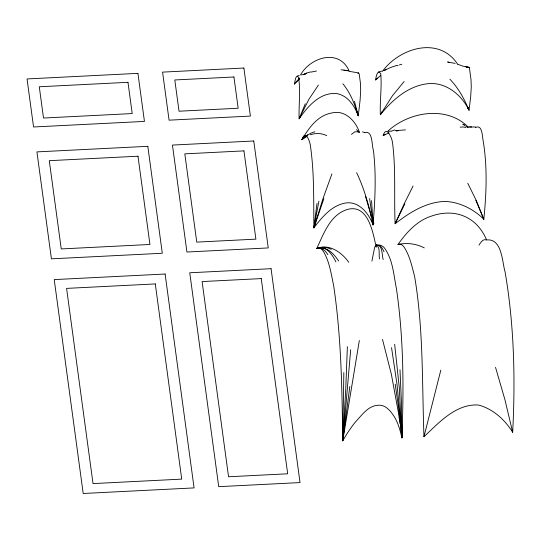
<?xml version="1.0" encoding="UTF-8"?>
<svg xmlns="http://www.w3.org/2000/svg" width="541" height="541" viewBox="0 0 541 541"><rect width="100%" height="100%" fill="white"/><g stroke="black" fill="none" stroke-linecap="round" stroke-linejoin="round"><path stroke-width="0.81" d="M343.846 372.526L342.737 440.827C346.49 434.322 350.588 427.999 355.281 422.129C361.611 415.495 368.076 405.743 378.044 405.25C386.01 404.303 391.508 412.141 395.18 418.193C398.501 424.313 400.435 431.069 401.868 437.852C403.897 387.944 403.66 337.706 396.357 288.211C393.625 274.672 392.881 259.592 384.495 248.055C382.663 245.655 379.342 244.194 376.428 245.431M376.644 247.142L376.441 244.573L376.137 244.863M457.929 64.325L462.683 66.083L469.378 67.598L470.981 79.405L471.272 86.729L470.684 96.765L469.054 110.29C461.656 94.763 445.669 81.671 427.681 83.727C408.056 85.958 392.326 99.977 380.35 114.753C379.755 101.066 381.939 87.209 380.763 73.671C377.429 68.606 375.839 77.451 375.643 79.967L380.607 75.53M347.383 346.646L345.685 390.582L342.737 440.827L359.346 340.526M486.636 240.069C477.128 217.083 455.441 207.872 431.806 215.974C417.185 220.518 406.507 232.414 397.933 244.532C400.306 243.288 402.795 245.195 404.093 247.109C409.868 255.913 411.999 266.524 414.629 276.559C423.576 329.381 422 383.339 423.968 436.743C438.974 422.636 456.279 403.43 478.602 405.047C493.074 408.962 504.888 419.742 512.672 432.279C515.451 378.774 514.153 324.898 505.105 272.008C502.163 262.622 502.285 238.845 487.279 239.906M350.683 349.702L344.123 426.322M306.909 136.332L301.932 139.605C305.428 128.792 310.162 141.668 310.5 146.422C314.341 173.357 313.584 200.704 313.888 227.856C322.206 216.853 332.681 204.282 347.275 202.801C359.988 202.03 369.043 214.067 373.02 224.88C375.123 200.082 376.367 175.054 373.418 150.27C371.653 145.969 372.999 129.813 364.742 132.755M343.143 436.594L342.737 440.827C342.027 388.959 341.344 336.84 333.614 285.459C331.065 273.597 329.469 260.89 322.801 250.49C321.496 248.576 318.859 247.156 316.701 248.617C323.64 233.955 330.091 214.851 347.146 209.529C367.163 203.68 372.478 230.053 375.515 244.032M314.199 225.441L313.888 227.856L323.883 198.601M314.429 223.636L317.012 203.382M349.824 386.47L343.298 436.607M371.897 261.141L374.528 247.927L375.772 244.633M314.335 225.414L313.888 227.856L322.815 199.135L331.904 173.925M299.471 79.094L294.412 84.058C295.061 82.117 295.339 73.819 298.564 77.167C300.681 90.773 298.666 104.981 299.119 118.837C307.761 106.415 319.988 92.092 336.63 93.566C347.836 95.48 354.625 105.921 358.257 115.862L360.09 100.247L360.685 90.448L360.441 83.294L359.238 74.117L358.582 72.94L350.007 71.466M315.417 219.524L318.913 201.103M305.266 103.777L299.119 118.837L308.891 99.328L318.406 85.052M423.968 436.743L440.834 370.091M315.193 224.488L315.809 222.926M413.06 185.996L403.843 204.532L395.119 223.764C409.584 212.417 426.524 201.807 445.432 201.414C459.864 202.206 473.686 209.117 483.823 219.308C486.494 192.988 487.495 166.249 483.032 140.085C482.295 136.271 482.295 124.045 475.519 127.507M404.851 203.869L395.119 223.764C393.949 196.62 396.005 169.198 392.448 142.249C391.833 137.644 386.247 125.039 383.163 135.514L389.047 132.876M299.849 117.228L300.424 116.207L299.883 117.032M380.35 114.753L392.536 95.601L404.161 81.488M294.412 84.058L295.068 82.989M478.974 245.141C480.577 242.835 482.829 238.601 486.258 239.852M300.505 74.935C310.649 56.933 339.687 48.142 349.412 71.574M375.643 79.967L376.59 78.702M295.596 82.55L299.721 77.999M302.487 138.963L301.932 139.605C308.789 128.082 317.621 115.321 331.856 112.968C345.097 109.607 355.66 121.015 359.515 132.518M382.419 71.392C399.447 47.939 439.15 35.618 457.713 64.345M302.892 138.489L305.259 136.278L307.734 134.905M351.447 134.384L354.822 131.842L357.527 131.774M384.069 134.648L383.163 135.514L385.212 134.269M303.467 138.198L301.932 139.605L302.629 138.983A253.344 73.049 71.2 0 1 304.319 137.617L306.774 136.122M357.885 73.319L358.582 72.94M376.976 78.702L377.645 78.1L376.563 78.959M387.748 131.247C408.854 111.696 446.683 105.231 468.323 127.196M468.797 67.49L469.115 67.341L465.929 66.814L469.189 67.368M307.288 135.23L311.366 132.978L314.828 131.781M310.75 71.912L307.308 72.819L303.487 74.692L305.415 73.887L301.54 74.922M306.639 73.103L305.07 73.847M384.252 70.411L390.954 67.348L396.492 65.522M383.84 70.594L386.457 69.444M391.474 131.138L394.835 129.901M396.959 65.752L398.149 65.326M317.783 248.231C322.172 246.547 327.204 247.122 331.261 249.421M310.372 134.79C315.64 132.843 321.672 133.147 326.717 135.629M311.237 72.075L316.505 71.006M399.353 64.927L401.821 64.244M297.104 76.058L299.322 75.483M381.885 71.087L378.416 71.953M318.358 248.191L316.701 248.617C325.77 244.39 332.607 255.027 335.907 261.932M376.766 245.323L377.199 245.229M397.933 244.532C406.758 242.449 416.245 243.714 424.279 247.893M391.129 131.078L388.411 131.348M397.676 130.476L405.459 129.887M460.154 127.142L463.13 126.952L465.875 127.433M398.007 130.658L396.276 130.861L397.337 130.76M467.661 127.074L475.647 126.959M318.406 248.191C322.652 247.67 325.79 251.423 327.873 254.615M395.221 130.624L397.351 130.638M377.645 245.188C381.141 245.242 382.791 249.07 384.015 251.788M340.999 69.775L343.434 70.046M469.662 126.858L471.63 126.952M343.853 70.026L348.58 70.898L346.74 70.283M322.45 248.001L316.701 248.617C329.097 243.207 341.858 252.444 348.756 262.304M447.934 62.093L455.143 63.405M323.288 248.13C330.152 249.617 334.906 255.474 338.666 260.999M447.535 61.944L449.341 62.418M362.484 131.848L364.681 132.498M343.995 70.208L345.07 70.621M465.815 126.33L467.667 127.304M356.485 129.684L359.163 132.146M464.246 124.978L462.805 124.214L465.077 125.512M357.865 131.936L358.5 132.369M449.869 79.189C457.929 87.507 463.718 97.752 468.195 108.362L467.755 107.463L469.054 110.29M342.906 83.814C350.561 93.045 354.869 104.521 358.257 115.862L354.443 101.302M467.755 183.243L476.452 200.88L483.823 219.308L475.83 200.298M356.634 172.68C364.492 189.215 369.435 206.98 373.02 224.88L372.925 222.486M357.04 111.886L357.797 114.313M467.891 107.321L468.33 108.572M365.54 196.511L370.659 213.972M495.529 367.339L504.909 399.61L512.672 432.279M382.494 339.363L391.366 374.304L398.372 412.357M371.775 220.113L372.181 221.621M370.822 214.736L371.288 216.752M391.535 347.653L396.945 383.887L400.861 423.468M369.618 198.554L372.154 216.671M395.207 384.184L398.798 409.287L401.476 433.679M398.48 413.067L400.022 423.677M394.66 344.265L399.312 387.883L401.868 437.852L401.354 433.72M383.184 259.552C381.851 255.616 382.751 243.761 376.286 245.276C380.627 246.696 378.504 255.156 379.518 258.943M372.783 222.473L373.02 224.88M371.545 200.637L372.857 220.701M401.591 433.652L401.868 437.852L401.415 402.085L399.988 369.706M314.463 224.968A253.344 11.713 -77.9 0 1 315.545 219.091M372.553 217.705A257.732 93.316 61 0 1 373.784 223.487M373.128 217.786A253.053 75.909 71.2 0 1 373.736 223.622M375.515 246.338A339.958 4.504 -81.6 0 1 375.501 246.791M344.09 425.517A330.071 15.554 -85.8 0 1 343.122 435.735M400.394 424.11A339.964 84.524 74.6 0 1 401.726 434.18M401.692 424.699A329.983 70.756 79.8 0 1 402.416 434.957M382.237 111.764L381.398 112.947L382.237 111.764M137.928 73.36L27.05 78.939L33.556 126.986L144.44 121.414L137.928 73.36M243.883 68.031L162.571 72.122L169.076 120.17L250.388 116.078L243.883 68.031M127.98 82.313L39.277 86.776L43.51 118.033L132.214 113.569L127.98 82.313M233.928 76.984L174.797 79.96L179.03 111.216L238.168 108.241L233.928 76.984M147.815 146.313L36.93 151.893L51.415 258.835L162.3 253.256L147.815 146.313M253.763 140.985L172.451 145.076L186.936 252.018L268.248 247.927L253.763 140.985M137.989 156.214L49.285 160.677L61.241 248.934L149.945 244.471L137.989 156.214M243.944 150.885L184.806 153.86L196.762 242.111L255.893 239.142L243.944 150.885M165.113 274.023L54.228 279.602L83.199 493.487L194.084 487.908L165.113 274.023M271.061 268.694L189.749 272.779L218.72 486.67L300.032 482.579L271.061 268.694M155.287 283.924L66.584 288.387L93.025 483.586L181.729 479.123L155.287 283.924M261.242 278.595L202.104 281.57L228.545 476.763L287.684 473.788L261.242 278.595"/></g></svg>
